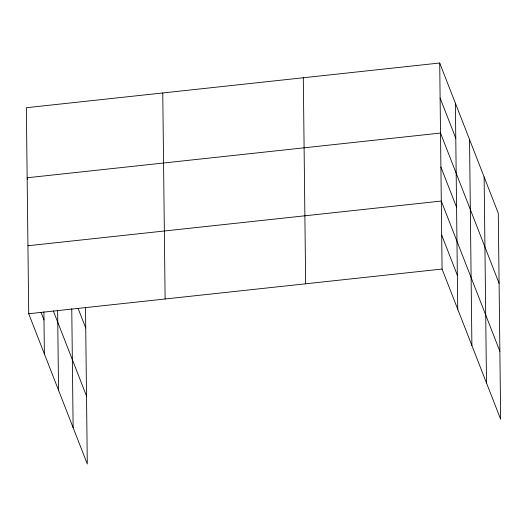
<?xml version="1.0" encoding="UTF-8"?>
<svg xmlns="http://www.w3.org/2000/svg" width="527" height="527" viewBox="0 0 527 527"><rect width="100%" height="100%" fill="white"/><g stroke="black" fill="none" stroke-linecap="round" stroke-linejoin="round"><path stroke-width="0.79" d="M439.709 63.009L442.074 269.04L500.65 419.288L498.285 213.257L439.709 63.009L26.35 107.712L28.715 313.743L87.291 463.991L85.499 307.643M27.931 245.753L441.29 201.05L499.873 351.298M28.715 313.743L442.074 269.04M440.111 98.035L455.776 138.219M499.089 283.309L440.513 133.061L27.154 177.764L27.747 179.279M440.901 167.059L456.566 207.236M441.679 235.049L457.35 275.226M78.062 308.335L85.73 328.005M53.332 310.904L86.514 395.994M41.034 312.346L43.985 319.929M484.129 176.934L486.487 382.964M469.537 139.517L471.896 345.547M455.374 103.193L457.739 309.224M303.302 77.765L305.66 283.796M162.757 92.963L165.122 298.993M71.764 308.684L73.128 427.667M57.621 310.113L58.537 390.243M43.893 311.832L44.38 353.92"/></g></svg>
